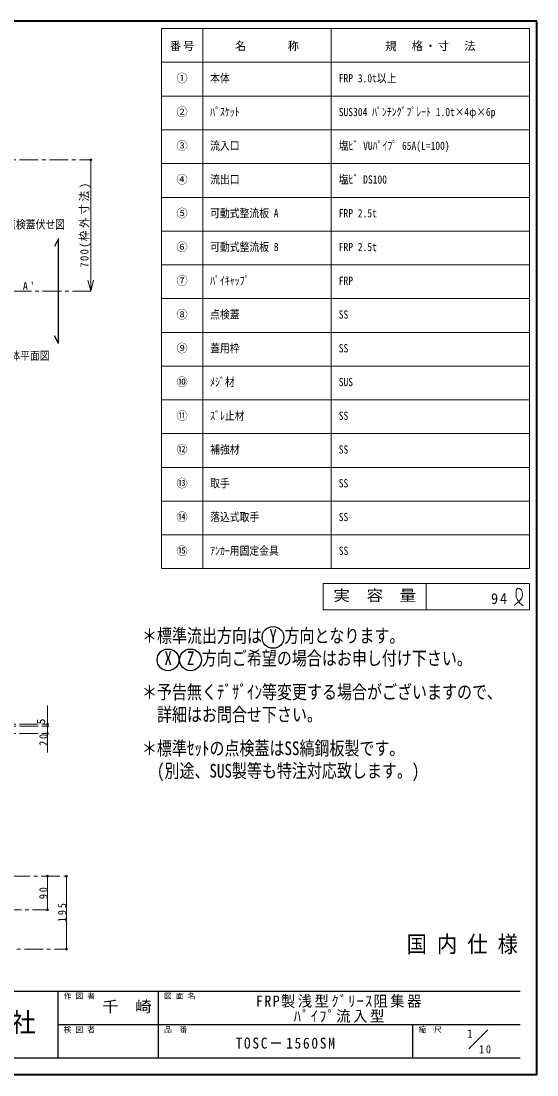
# Model space of a CAD drawing. Units: millimetres at full size, sheet at 1:10; some dimension numbers follow another scale. Extents: x -2115 to 1935, y -1423 to 1387.
# Drawn here: x 559 to 1935, y -1423 to 1387 of the extents above; entities that cross this region are included whole.
import ezdxf
from ezdxf.enums import TextEntityAlignment as Align

# ---------------------------------------------------------------- set-up
doc = ezdxf.new("R2010")
doc.units = ezdxf.units.MM
doc.header["$LTSCALE"] = 10
doc.header["$PDMODE"] = 32
doc.header["$PDSIZE"] = 5
doc.linetypes.add('CHAIN1', pattern=[8, 5, -1, 1, -1])
doc.layers.add('0-0____1', color=4, linetype='Continuous', lineweight=9)
doc.styles.add('ＭＳ ゴシック', font='')
doc.styles.get('ＭＳ ゴシック').set_extended_font_data('MS Gothic')

msp = doc.modelspace()

# ---------------------------------------------------------------- linework, layer by layer
at = {"layer": '0-0____1', "color": 1, "lineweight": 40}
for p, q in [((1934.94, 1386.76), (-2115.06, 1386.76)), ((1934.94, -1423.24), (1934.94, 1386.76)), ((1934.94, -1423.24), (-2115.06, -1423.24))]:
    msp.add_line(p, q, dxfattribs=at)
at = {"layer": '0-0____1', "color": 3, "lineweight": 18}
for p, q in [((1914.94, 1366.76), (933.51, 1366.76)), ((933.51, -73.24), (933.51, 1366.76)), ((1043.51, -73.24), (1043.51, 1366.76)), ((1386.37, -73.24), (1386.37, 1366.76)), ((1914.94, -73.24), (1914.94, 1366.76)), ((1914.94, 1276.76), (933.51, 1276.76)), ((1914.94, 1186.76), (933.51, 1186.76)), ((1914.94, 1096.76), (933.51, 1096.76)), ((1914.94, 1006.76), (933.51, 1006.76)), ((1914.94, 916.76), (933.51, 916.76)), ((1914.94, 826.76), (933.51, 826.76)), ((1914.94, 736.76), (933.51, 736.76)), ((1914.94, 646.76), (933.51, 646.76)), ((1914.94, 556.76), (933.51, 556.76)), ((1914.94, 466.76), (933.51, 466.76)), ((1914.94, 376.76), (933.51, 376.76)), ((1914.94, 286.76), (933.51, 286.76)), ((1914.94, 196.76), (933.51, 196.76)), ((1914.94, 106.76), (933.51, 106.76)), ((1914.94, 16.76), (933.51, 16.76)), ((1914.94, -73.24), (933.51, -73.24)), ((1364.94, -113.24), (1914.94, -113.24)), ((1364.94, -183.24), (1364.94, -113.24)), ((1639.94, -183.24), (1639.94, -113.24)), ((1914.94, -113.24), (1914.94, -183.24)), ((1364.94, -183.24), (1914.94, -183.24))]:
    msp.add_line(p, q, dxfattribs=at)
at = {"layer": '0-0____1', "linetype": 'CHAIN1'}
for p, q in [((394.94, 1016.76), (744.94, 1016.76)), ((-1383.39, 666.76), (744.94, 666.76)), ((394.94, -488.24), (629.94, -488.24)), ((394.94, -493.24), (629.94, -493.24)), ((394.94, -513.24), (629.94, -513.24)), ((372.94, -893.24), (679.94, -893.24)), ((269.94, -983.24), (629.94, -983.24)), ((327.94, -1088.24), (679.94, -1088.24))]:
    msp.add_line(p, q, dxfattribs=at)
at = {"layer": '0-0____1'}
for p, q in [((744.94, 666.76), (744.94, 1016.76)), ((744.94, 666.76), (737.17, 695.74)), ((744.94, 666.76), (752.7, 695.74)), ((629.94, -983.24), (629.94, -893.24)), ((679.94, -893.24), (679.94, -1088.24))]:
    msp.add_line(p, q, dxfattribs=at)
at = {"layer": '0-0____1', "color": 5, "lineweight": 25}
for p, q in [((658.81, 806.76), (648.31, 785.76)), ((658.81, 526.76), (658.81, 806.76)), ((658.81, 526.76), (648.31, 547.76))]:
    msp.add_line(p, q, dxfattribs=at)
at = {"layer": '0-0____1', "color": 6, "lineweight": 25}
for p, q in [((-90.06, -1199.67), (1889.94, -1199.67)), ((657.8, -1378.24), (657.8, -1199.67)), ((925.65, -1378.24), (925.65, -1199.67)), ((657.8, -1288.95), (1889.94, -1288.95)), ((1604.23, -1378.24), (1604.23, -1288.95)), ((1889.94, -1378.24), (-90.06, -1378.24))]:
    msp.add_line(p, q, dxfattribs=at)
at = {"layer": '0-0____1', "color": 7, "lineweight": 18}
msp.add_line((1753.72, -1353.75), (1804.23, -1303.24), dxfattribs=at)
at = {"layer": '0-0____1'}
for points in [[(1874.57, -170.26), (1875.63, -169.55), (1877.45, -168.31), (1879.25, -167.06), (1881.04, -165.76), (1882.81, -164.42), (1884.55, -163.01), (1885.55, -162.17), (1886.73, -161.1), (1888.69, -159.18), (1890.51, -157.13), (1892.16, -154.96), (1893.57, -152.68), (1894.7, -150.28), (1895.21, -148.84), (1895.49, -147.84), (1895.85, -146.06), (1896.05, -144.26), (1896.12, -142.42), (1896.06, -140.56), (1895.89, -138.69), (1895.73, -137.61), (1895.57, -136.65), (1895.22, -135.02), (1894.75, -133.43), (1894.15, -131.9), (1893.39, -130.47), (1892.45, -129.16), (1891.82, -128.47), (1891.38, -128.05), (1890.55, -127.4), (1889.66, -126.84), (1888.71, -126.38), (1887.72, -126.06), (1886.68, -125.88), (1886.07, -125.85), (1885.54, -125.87), (1884.63, -126.01), (1883.74, -126.25), (1882.9, -126.6)], [(1882.9, -126.6), (1882.13, -127.05), (1881.45, -127.59), (1881.1, -127.94), (1880.63, -128.57), (1880.06, -129.78), (1879.72, -131.14), (1879.56, -132.6), (1879.52, -134.12), (1879.53, -135.67), (1879.54, -136.56), (1879.53, -137.77), (1879.47, -139.81), (1879.4, -141.79), (1879.37, -143.72), (1879.42, -145.62), (1879.61, -147.5), (1879.8, -148.58), (1880.02, -149.53), (1880.52, -151.17), (1881.16, -152.78), (1881.91, -154.36), (1882.75, -155.91), (1883.68, -157.4), (1884.24, -158.25), (1884.67, -158.87), (1885.44, -159.91), (1886.23, -160.94), (1887.04, -161.94), (1887.87, -162.94), (1888.71, -163.94), (1889.2, -164.52), (1889.73, -165.14), (1890.66, -166.2), (1891.61, -167.23), (1892.61, -168.2), (1893.66, -169.09), (1894.79, -169.87), (1895.47, -170.26), (1895.78, -170.42)], [(1895.78, -170.42), (1896.31, -170.66), (1896.86, -170.88), (1897.41, -171.08), (1897.97, -171.28), (1898.54, -171.46), (1898.87, -171.57)], [(629.94, -438.24), (629.94, -493.24), (629.94, -563.24)]]:
    msp.add_lwpolyline(points, dxfattribs=at)
at = {"layer": '0-0____1', "color": 5, "lineweight": 25}
for centre in [(1231.11, -256.57), (951.11, -316.57), (1011.11, -316.57)]:
    msp.add_circle(centre, 29, dxfattribs=at)
at = {"layer": '0-0____1'}
for p in [(744.94, 1016.76), (629.94, -488.24), (629.94, -493.24), (629.94, -513.24), (629.94, -893.24), (679.94, -893.24), (629.94, -983.24), (679.94, -1088.24)]:
    msp.add_point(p, dxfattribs=at)

# ---------------------------------------------------------------- texts
at = {"layer": '0-0____1', "color": 7, "style": 'ＭＳ ゴシック'}
for s, height, p in [('①', 21.99, (973.51, 1216.76)), ('②', 21.99, (973.51, 1126.76)), ('③', 21.99, (973.51, 1036.76)), ('④', 21.99, (973.51, 946.76)), ('⑤', 21.99, (973.51, 856.76)), ('⑥', 21.99, (973.51, 766.76)), ('⑦', 21.99, (973.51, 676.76)), ('⑧', 21.99, (973.51, 586.76)), ('⑨', 21.99, (973.51, 496.76)), ('⑩', 21.99, (973.51, 406.76)), ('⑪', 21.99, (973.51, 316.76)), ('⑫', 21.99, (973.51, 226.76)), ('⑬', 21.99, (973.51, 136.76)), ('⑭', 21.99, (973.51, 46.76)), ('⑮', 21.99, (973.51, -43.24)), ('作 図 者', 14.66, (672.8, -1224.67)), ('図 面 名', 14.66, (940.65, -1224.67)), ('検 図 者', 14.66, (672.8, -1313.95)), ('品\u3000番', 14.66, (940.65, -1313.95)), ('縮\u3000尺', 14.66, (1619.23, -1313.95)), ('1', 21.99, (1748.64, -1330.76))]:
    msp.add_text(s, height=height, dxfattribs=at).set_placement(p, align=Align.BOTTOM_LEFT)
for s, height, width, p in [('本体', 21.99, 0.85, (1063.51, 1216.76)), ('FRP 3.0t以上', 21.99, 0.85, (1406.37, 1216.76)), ('ﾊﾞｽｹｯﾄ', 21.99, 0.85, (1063.51, 1126.76)), ('SUS304 ﾊﾟﾝﾁﾝｸﾞﾌﾟﾚｰﾄ 1.0t×4φ×6p', 21.99, 0.85, (1406.37, 1126.76)), ('流入口', 21.99, 0.85, (1063.51, 1036.76)), ('塩ﾋﾞ VUﾊﾟｲﾌﾟ 65A(L=100)', 21.99, 0.85, (1406.37, 1036.76)), ('流出口', 21.99, 0.85, (1063.51, 946.76)), ('塩ﾋﾞ DS100', 21.99, 0.85, (1406.37, 946.76)), ('可動式整流板 A', 21.99, 0.85, (1063.51, 856.76)), ('FRP 2.5t', 21.99, 0.85, (1406.37, 856.76)), ('標準点検蓋伏せ図', 21.99, 0.85, (467.01, 826.76)), ('可動式整流板 B', 21.99, 0.85, (1063.51, 766.76)), ('FRP 2.5t', 21.99, 0.85, (1406.37, 766.76)), ('ﾊﾟｲｷｬｯﾌﾟ', 21.99, 0.85, (1063.51, 676.76)), ('FRP', 21.99, 0.85, (1406.37, 676.76)), ('点検蓋', 21.99, 0.85, (1063.51, 586.76)), ('SS', 21.99, 0.85, (1406.37, 586.76)), ('本体平面図', 21.99, 0.85, (504.51, 476.76)), ('蓋用枠', 21.99, 0.85, (1063.51, 496.76)), ('SS', 21.99, 0.85, (1406.37, 496.76)), ('ﾒｼﾞ材', 21.99, 0.85, (1063.51, 406.76)), ('SUS', 21.99, 0.85, (1406.37, 406.76)), ('ｽﾞﾚ止材', 21.99, 0.85, (1063.51, 316.76)), ('SS', 21.99, 0.85, (1406.37, 316.76)), ('補強材', 21.99, 0.85, (1063.51, 226.76)), ('SS', 21.99, 0.85, (1406.37, 226.76)), ('取手', 21.99, 0.85, (1063.51, 136.76)), ('SS', 21.99, 0.85, (1406.37, 136.76)), ('落込式取手', 21.99, 0.85, (1063.51, 46.76)), ('SS', 21.99, 0.85, (1406.37, 46.76)), ('ｱﾝｶｰ用固定金具', 21.99, 0.85, (1063.51, -43.24)), ('SS', 21.99, 0.85, (1406.37, -43.24)), ('実\u3000容\u3000量', 29.33, 1.1, (1392.44, -168.24)), ('＊標準流出方向は Y 方向となります。', 36.66, 0.8, (881.61, -281.57)), (' X  Z 方向ご希望の場合はお申し付け下さい。', 36.66, 0.8, (921.61, -341.57)), ('＊予告無くﾃﾞｻﾞｲﾝ等変更する場合がございますので、', 36.66, 0.8, (881.61, -431.57)), ('詳細はお問合せ下さい。', 36.66, 0.8, (921.61, -491.57)), ('＊標準ｾｯﾄの点検蓋はSS縞鋼板製です。', 36.66, 0.8, (881.61, -581.57)), ('(別途、SUS製等も特注対応致します。)', 36.66, 0.8, (921.61, -641.57)), ('国 内 仕 様', 43.99, 0.9, (1587.44, -1109.67)), ('千\u3000崎', 29.33, 1.1, (775.65, -1264.31)), ('工業株式会社', 51.32, 0.95, (198.87, -1323.95))]:
    msp.add_text(s, height=height, dxfattribs=dict(at, width=width)).set_placement(p, align=Align.BOTTOM_LEFT)
msp.add_text('5', height=21.99, rotation=90, dxfattribs=at).set_placement((629.94, -488.24), align=Align.BOTTOM_LEFT)
at = {"layer": '0-0____1', "color": 7, "attachment_point": 7, "style": 'ＭＳ ゴシック'}
for s, insert, char_height in [('\\T1.17;番号', (956.01, 1306.76), 21.99), ('\\T1.17;名\u3000\u3000\u3000称', (1129.94, 1306.76), 21.99), ('\\T1.17;規\u3000格・寸\u3000法', (1530.65, 1306.76), 21.99), ("\\T1.36;\\W0.9;A'", (563.94, 669.26), 21.99), ('\\T1.27;\\W0.95;94', (1812.44, -168.24), 29.33), ('\\T1.18;\\W0.95;FRP製浅型ｸﾞﾘｰｽ阻集器', (1185.3, -1244.31), 29.33), ('\\T1.19;\\W0.95;ﾊﾟｲﾌﾟ流入型', (1286.55, -1284.31), 29.33), ('\\T1.25;\\W0.9;TOSC－1560SM', (1131.19, -1353.6), 29.33), ('\\T1.36;\\W0.9;10', (1780.61, -1366.14), 21.99)]:
    msp.add_mtext(s, dxfattribs=dict(at, insert=insert, char_height=char_height))
at = {"layer": '0-0____1', "color": 7, "char_height": 21.99, "attachment_point": 7, "rotation": 90, "style": 'ＭＳ ゴシック'}
for s, insert in [('\\T1.24;\\W0.95;700(枠外寸法)', (744.94, 729.26)), ('\\T1.36;\\W0.9;20', (629.94, -545.74)), ('\\T1.36;\\W0.9;90', (629.94, -954.49)), ('\\T1.38;\\W0.9;195', (679.94, -1015.74))]:
    msp.add_mtext(s, dxfattribs=dict(at, insert=insert))

doc.saveas('drawing.dxf')
